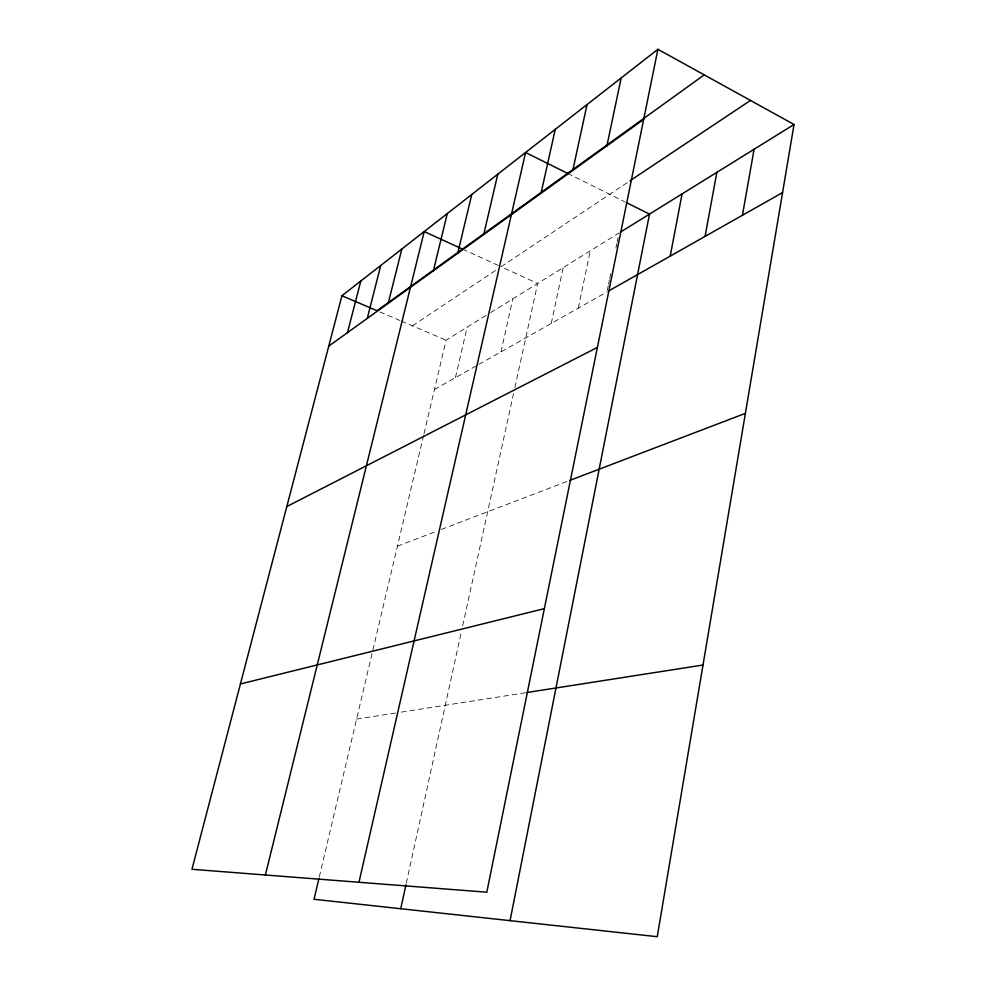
<?xml version="1.0" encoding="UTF-8"?>
<svg xmlns="http://www.w3.org/2000/svg" width="986" height="986" viewBox="0 0 986 986"><rect width="100%" height="100%" fill="white"/><g stroke="black" fill="none" stroke-linecap="round" stroke-linejoin="round"><path stroke-width="0.74" stroke-dasharray="4.93 3.7" d="M607.302 290.389L608.226 285.854M608.535 284.35L609.447 279.827M609.755 278.311L610.679 273.788M615.893 248.127L616.817 243.604M617.125 242.088L618.049 237.564M578.277 308.15L590.244 250.851M551.236 323.445L563.191 267.625M406.281 883.271L461.374 631.743M462.668 625.827L513.558 393.5M514.865 387.56L537.666 283.45L501.11 266.725L628.711 181.634M500.962 351.891L512.831 298.844M455.421 377.65L467.154 327.167M319.304 876.887L423.66 435.183M424.017 433.692L446.103 340.219L486.751 315.015M412.444 325.848L497.301 269.264M490.671 312.587L618.962 233.041M434.456 389.519L477.557 365.128M478.863 364.389L606.994 291.893M397.432 546.207L435.849 531.54M441.309 529.457L568.565 480.872M356.587 719.102L395.411 713.051M401.314 712.126L525.476 692.739M379.869 311.933L399.7 320.401M401.117 321.005L446.103 340.219M462.545 249.088L498.349 265.468M567.579 173.376L624.804 201.81"/><path stroke-width="1.48" d="M657.908 49.3L486.801 892.207L191.962 869.295L341.932 295.738L657.908 49.3L794.038 124.482L657.255 936.7L314.016 899.269L318.959 878.378M742.433 215.268L754.093 149.256M705.076 236.406L716.859 172.34M670.197 256.138L682.078 193.897M510.058 920.653L649.515 214.098L626.184 202.5M606.908 145.866L621.18 77.956M572.78 170.442L587.052 104.565M400.71 908.722L405.961 884.762M541.018 193.305L555.254 129.363M358.978 882.273L525.575 152.51L567.579 173.376M483.707 234.569L497.794 174.177M457.75 253.254L471.752 194.489M433.384 270.793L447.274 213.58M265.382 875.001L424.226 231.562L462.545 249.088M388.225 303.318L401.844 249.014M367.26 318.404L380.744 265.468M347.479 332.652L360.802 281.022M704.214 74.874L377.034 310.726L341.932 295.738M328.757 346.123L643.685 119.392M629.968 180.783L750.482 100.424M620.243 232.252L794.038 124.482M608.325 291.141L782.576 192.566M286.815 506.545L597.393 347.405M569.957 480.342L745.391 413.356M240.424 683.964L544.371 608.633M526.931 692.517L703.006 665.032"/></g></svg>
